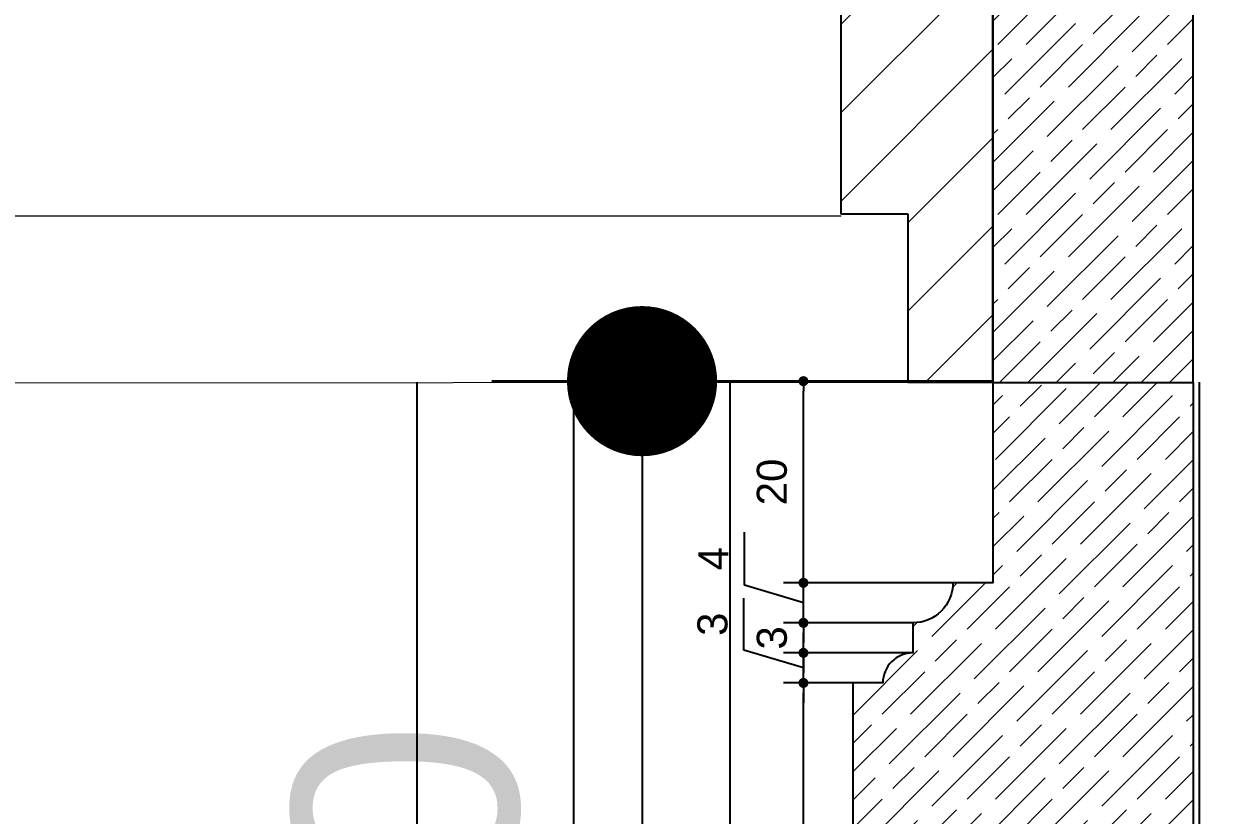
# Model space of a CAD drawing. Header units: inches. Extents: x 274057 to 444617, y 485849 to 635630.
# Drawn here: x 373179.5 to 373298.8, y 519256.3 to 519335.3 of the extents above; entities that cross this region are included whole.
import ezdxf

# ---------------------------------------------------------------- set-up
doc = ezdxf.new("R2010")
doc.units = ezdxf.units.IN
doc.header["$MEASUREMENT"] = 0
doc.linetypes.add('HIDDEN', pattern=[0.375, 0.25, -0.125])
for name, color, linetype in [('CQ curtains and frames', 252, 'Continuous'), ('CQ Grg Gypsum', 41, 'Continuous'), ('CQ PANEL DIMENSION', 1, 'Continuous'), ('CQ SPOT DETAILS', 40, 'Continuous'), ('CQ Wood Section', 60, 'Continuous')]:
    doc.layers.add(name, color=color, linetype=linetype)
for name, color, linetype, lineweight in [('CQ gypsum 2', 42, 'Continuous', 0), ('CQ Gypsum Hatch', 8, 'Continuous', 20), ('CQ wooh hatch', 8, 'HIDDEN', 18)]:
    doc.layers.add(name, color=color, linetype=linetype, lineweight=lineweight)
doc.styles.get("Standard").update_dxf_attribs({"font": 'arial.ttf'})
doc.dimstyles.new('chester 15', dxfattribs={"dimscale": 0.15, "dimtxt": 150, "dimasz": 100, "dimexe": 100, "dimexo": 0, "dimgap": 80, "dimtad": 1, "dimdec": 0, "dimzin": 0, "dimdsep": 46, "dimtxsty": 'Standard', "dimblk": 'DOT', "dimcen": 100, "dimclrd": 1, "dimclre": 1, "dimclrt": 3, "dimadec": 0, "dimazin": 0, "dimtfac": 1, "dimtdec": 0, "dimtofl": 0, "dimtmove": 0, "dimatfit": 3, "dimfxl": 1, "dimtolj": 1, "dimtzin": 0, "dimlwd": -1, "dimarcsym": 0})
doc.dimstyles.new('CQ 2', dxfattribs={"dimscale": 0.02, "dimtxt": 150, "dimasz": 50, "dimexe": 100, "dimexo": 0, "dimgap": 80, "dimtad": 1, "dimdec": 0, "dimzin": 0, "dimdsep": 46, "dimtxsty": 'Standard', "dimblk": 'DOT', "dimcen": 100, "dimclrd": 1, "dimclre": 1, "dimclrt": 3, "dimadec": 0, "dimazin": 0, "dimtfac": 1, "dimtdec": 0, "dimtofl": 0, "dimtmove": 0, "dimatfit": 3, "dimfxl": 1, "dimtolj": 1, "dimtzin": 0, "dimlwd": -1, "dimarcsym": 0})

# ---------------------------------------------------------------- blocks, each defined once
blk = doc.blocks.new('tv cabinet section')
at = {"layer": 'CQ wooh hatch'}
h = blk.add_hatch(dxfattribs=at)
h.set_pattern_fill('GOST_WOOD', color=256, angle=45, style=0)
h.set_pattern_definition([(135, (9084.116, 0.0593), (4.242640687, 4.242640687), [10, -2]), (135, (9086.9445, 0.0593), (4.242640687, 4.242640687), [6, -1.5, 3, -1.5]), (135, (9090.48, -0.648), (4.242640687, 4.242640687), [10, -2])])
h.paths.add_polyline_path([(363149.22, 519499.34), (363129.22, 519499.34), (363129.22, 519299.47), (363149.22, 519299.47)])
at = {"layer": 'CQ wooh hatch', "ltscale": 1000}
h = blk.add_hatch(dxfattribs=at)
h.set_pattern_fill('GOST_WOOD', color=256, angle=45, style=0)
h.set_pattern_definition([(135, (-323340.705, -516379.2246), (4.242640687, 4.242640687), [10, -2]), (135, (-323337.8767, -516379.2246), (4.242640687, 4.242640687), [6, -1.5, 3, -1.5]), (135, (-323334.341, -516379.932), (4.242640687, 4.242640687), [10, -2])])
edge = h.paths.add_edge_path()
edge.add_line((363129.22, 519299.47), (363149.22, 519299.47))
edge.add_line((363149.22, 519299.47), (363149.22, 519279.47))
edge.add_line((363149.22, 519279.47), (363153.22, 519279.47))
edge.add_arc((363157.22, 519279.47), 4, 540, 630)
edge.add_line((363157.22, 519275.47), (363157.22, 519272.47))
edge.add_arc((363157.22, 519269.47), 3, 360, 450, ccw=False)
edge.add_line((363160.22, 519269.47), (363163.22, 519269.47))
edge.add_line((363163.22, 519269.47), (363163.22, 519249.39))
edge.add_line((363163.22, 519249.39), (363163.22, 519229.3))
edge.add_line((363163.22, 519229.3), (363160.22, 519229.3))
edge.add_arc((363157.22, 519229.3), 3, 270, 360, ccw=False)
edge.add_line((363157.22, 519226.3), (363157.22, 519223.3))
edge.add_arc((363157.22, 519219.3), 4, 450, 540)
edge.add_line((363153.22, 519219.3), (363149.22, 519219.3))
edge.add_line((363149.22, 519219.3), (363149.22, 519199.3))
edge.add_line((363149.22, 519199.3), (363152.22, 519199.3))
edge.add_arc((363155.22, 519199.3), 3, 540, 630)
edge.add_line((363155.22, 519196.3), (363155.22, 519193.3))
edge.add_arc((363155.22, 519189.3), 4, 270, 450, ccw=False)
edge.add_line((363155.22, 519185.3), (363155.22, 519182.3))
edge.add_arc((363155.22, 519179.3), 3, 450, 540)
edge.add_line((363152.22, 519179.3), (363129.22, 519179.3))
edge.add_line((363129.22, 519179.3), (363129.22, 519299.47))
at = {"layer": 'CQ Wood Section', "ltscale": 1000}
for p, q in [((363149.22, 519299.47, 0.09), (363129.22, 519299.47, 0.09)), ((363129.22, 519299.47, 0.09), (363129.22, 519179.3, 0.09))]:
    blk.add_line(p, q, dxfattribs=at)
at = {"layer": 'CQ Wood Section', "ltscale": 1000, "elevation": 0.09}
blk.add_lwpolyline([(363149.22, 519299.47), (363129.22, 519299.47), (363129.22, 519499.34), (363149.22, 519499.34)], close=True, dxfattribs=at)
blk.add_lwpolyline([(363149.22, 519299.47), (363149.22, 519279.47), (363153.22, 519279.47, 0.414214), (363157.22, 519275.47), (363157.22, 519272.47, -0.414214), (363160.22, 519269.47), (363163.22, 519269.47), (363163.22, 519249.39)], format="xyb", dxfattribs=at)
blk = doc.blocks.new('A$C591968EE')
at = {"layer": 'CQ Gypsum Hatch'}
h = blk.add_hatch(dxfattribs=at)
h.set_pattern_fill('ANSI31', color=256, scale=50, angle=90, style=0)
h.set_pattern_definition([(135, (-374960.8784, -519569.8764), (-4.41941738, -4.41941738), [])])
edge = h.paths.add_edge_path()
edge.add_line((16.43, 182.11), (27.6, 182.11))
edge.add_spline(control_points=[(27.6, 182.11), (27.61, 182.89), (27.66, 184.68), (28.97, 187.09), (31.45, 188.51), (33.5, 190.24), (34.66, 192.59), (34.72, 194.06), (34.74, 194.72)], knot_values=[0, 0, 0, 0, 0.103617, 0.238498, 0.342021, 0.484182, 0.592634, 0.680206, 0.680206, 0.680206, 0.680206], degree=3, periodic=0)
edge.add_line((34.74, 194.72), (38.31, 194.72))
edge.add_line((38.31, 194.72), (38.31, 200))
edge.add_line((38.31, 200), (14.39, 200))
edge.add_line((14.39, 200), (0, 177.03))
edge.add_line((0, 177.03), (0, 0))
edge.add_line((0, 0), (8.46, 0))
edge.add_line((8.46, 0), (8.46, 16.81))
edge.add_line((8.46, 16.81), (15.16, 16.81))
edge.add_line((15.16, 16.81), (15.16, 59.41))
edge.add_line((15.16, 59.41), (26.55, 59.41))
edge.add_line((26.55, 59.41), (26.55, 74.21))
edge.add_line((26.55, 74.21), (11.59, 75.78))
edge.add_line((11.59, 75.78), (11.59, 165.29))
edge.add_line((11.59, 165.29), (16.43, 165.29))
edge.add_line((16.43, 165.29), (16.43, 182.11))
at = {"layer": 'CQ Grg Gypsum'}
for p, q in [((0, 0), (0, 177.03)), ((15.16, 16.81), (15.16, 59.41)), ((8.46, 16.81), (15.16, 16.81)), ((8.46, 0), (8.46, 16.81)), ((0, 0), (8.46, 0))]:
    blk.add_line(p, q, dxfattribs=at)
blk = doc.blocks.new('_Dot')
at = {"color": 0, "linetype": 'ByBlock', "lineweight": -2}
blk.add_line((-0.5, 0), (-1, 0), dxfattribs=at)
at = {"color": 0, "linetype": 'ByBlock', "const_width": 0.5}
blk.add_lwpolyline([(-0.25, 0, 1), (0.25, 0, 1)], format="xyb", close=True, dxfattribs=at)
blk = doc.blocks.new('*D1291')
at = {"layer": 'CQ PANEL DIMENSION', "color": 1, "lineweight": -2, "transparency": 16777216}
for p, q in [((373276.33, 519299.61), (373226.28, 519299.61)), ((373276.33, 519179.3), (373226.28, 519179.3))]:
    blk.add_line(p, q, dxfattribs=at)
at = {"layer": 'CQ PANEL DIMENSION', "color": 1, "transparency": 16777216}
blk.add_line((373241.28, 519284.61), (373241.28, 519194.3), dxfattribs=at)
at = {"layer": 'Defpoints', "color": 0, "transparency": 16777216}
for p in [(373276.33, 519299.61, 0.09), (373241.28, 519179.3), (373276.33, 519179.3, 0.09)]:
    blk.add_point(p, dxfattribs=at)
at = {"layer": 'CQ PANEL DIMENSION', "color": 1, "transparency": 16777216, "xscale": 15, "yscale": 15, "zscale": 15}
for p, rotation in [((373241.28, 519299.61), 90), ((373241.28, 519179.3), 270)]:
    blk.add_blockref('_Dot', p, dxfattribs=dict(at, rotation=rotation))
at = {"layer": 'CQ PANEL DIMENSION', "color": 3, "transparency": 16777216, "insert": (373217.79, 519239.46), "char_height": 22.5, "attachment_point": 5, "rotation": 90}
blk.add_mtext('\\A1;120', dxfattribs=at)
blk = doc.blocks.new('*D1388')
at = {"layer": 'CQ SPOT DETAILS', "color": 1, "lineweight": -2, "transparency": 16777216}
for p, q in [((373262.33, 519269.47), (373255.4, 519269.47)), ((373262.33, 519229.3), (373255.4, 519229.3))]:
    blk.add_line(p, q, dxfattribs=at)
at = {"layer": 'CQ SPOT DETAILS', "color": 1, "transparency": 16777216}
blk.add_line((373257.4, 519230.3), (373257.4, 519268.47), dxfattribs=at)
at = {"layer": 'Defpoints', "color": 0, "transparency": 16777216}
for p in [(373257.4, 519269.47), (373262.33, 519269.47), (373262.33, 519229.3, 0)]:
    blk.add_point(p, dxfattribs=at)
at = {"layer": 'CQ SPOT DETAILS', "color": 1, "transparency": 16777216}
for p, rotation in [((373257.4, 519269.47), 90), ((373257.4, 519229.3), 270)]:
    blk.add_blockref('_Dot', p, dxfattribs=dict(at, rotation=rotation))
at = {"layer": 'CQ SPOT DETAILS', "color": 3, "transparency": 16777216, "insert": (373254.26, 519249.39), "char_height": 3, "attachment_point": 5, "rotation": 90}
blk.add_mtext('\\A1;40', dxfattribs=at)
blk = doc.blocks.new('*D1389')
at = {"layer": 'CQ SPOT DETAILS', "color": 1, "transparency": 16777216}
for p, q in [((373251.46, 519272.75), (373251.46, 519277.92)), ((373257.4, 519273.47), (373257.4, 519274.47)), ((373257.4, 519270.97), (373251.46, 519272.75)), ((373257.4, 519269.47), (373257.4, 519272.47)), ((373257.4, 519268.47), (373257.4, 519267.47))]:
    blk.add_line(p, q, dxfattribs=at)
at = {"layer": 'CQ SPOT DETAILS', "color": 1, "lineweight": -2, "transparency": 16777216}
for p, q in [((373268.33, 519272.47), (373255.4, 519272.47)), ((373262.33, 519269.47), (373255.4, 519269.47))]:
    blk.add_line(p, q, dxfattribs=at)
at = {"layer": 'Defpoints', "color": 0, "transparency": 16777216}
for p in [(373257.4, 519272.47), (373268.33, 519272.47, 0), (373262.33, 519269.47)]:
    blk.add_point(p, dxfattribs=at)
at = {"layer": 'CQ SPOT DETAILS', "color": 1, "transparency": 16777216}
for p, rotation in [((373257.4, 519272.47), 270), ((373257.4, 519269.47), 90)]:
    blk.add_blockref('_Dot', p, dxfattribs=dict(at, rotation=rotation))
at = {"layer": 'CQ SPOT DETAILS', "color": 3, "transparency": 16777216, "insert": (373248.33, 519275.33), "char_height": 3, "attachment_point": 5, "rotation": 90}
blk.add_mtext('\\A1;3', dxfattribs=at)
blk = doc.blocks.new('*D1390')
at = {"layer": 'CQ SPOT DETAILS', "color": 1, "transparency": 16777216}
for p, q in [((373257.4, 519276.47), (373257.4, 519277.47)), ((373257.4, 519271.47), (373257.4, 519270.47))]:
    blk.add_line(p, q, dxfattribs=at)
at = {"layer": 'CQ SPOT DETAILS', "color": 1, "lineweight": -2, "transparency": 16777216}
for p, q in [((373268.33, 519275.47), (373255.4, 519275.47)), ((373268.33, 519272.47), (373255.4, 519272.47))]:
    blk.add_line(p, q, dxfattribs=at)
at = {"layer": 'Defpoints', "color": 0, "transparency": 16777216}
for p in [(373257.4, 519275.47), (373268.33, 519275.47, 0), (373268.33, 519272.47, 0)]:
    blk.add_point(p, dxfattribs=at)
at = {"layer": 'CQ SPOT DETAILS', "color": 1, "transparency": 16777216}
for p, rotation in [((373257.4, 519275.47), 270), ((373257.4, 519272.47), 90)]:
    blk.add_blockref('_Dot', p, dxfattribs=dict(at, rotation=rotation))
at = {"layer": 'CQ SPOT DETAILS', "color": 3, "transparency": 16777216, "insert": (373254.26, 519273.97), "char_height": 3, "attachment_point": 5, "rotation": 90}
blk.add_mtext('\\A1;3', dxfattribs=at)
blk = doc.blocks.new('*D1391')
at = {"layer": 'CQ SPOT DETAILS', "color": 1, "transparency": 16777216}
for p, q in [((373251.5, 519279.24), (373251.5, 519284.52)), ((373257.4, 519280.47), (373257.4, 519281.47)), ((373257.4, 519277.47), (373251.5, 519279.24)), ((373257.4, 519275.47), (373257.4, 519279.47)), ((373257.4, 519274.47), (373257.4, 519273.47))]:
    blk.add_line(p, q, dxfattribs=at)
at = {"layer": 'CQ SPOT DETAILS', "color": 1, "lineweight": -2, "transparency": 16777216}
for p, q in [((373272.33, 519279.47), (373255.4, 519279.47)), ((373268.33, 519275.47), (373255.4, 519275.47))]:
    blk.add_line(p, q, dxfattribs=at)
at = {"layer": 'Defpoints', "color": 0, "transparency": 16777216}
for p in [(373257.4, 519279.47), (373272.33, 519279.47), (373268.33, 519275.47, 0)]:
    blk.add_point(p, dxfattribs=at)
at = {"layer": 'CQ SPOT DETAILS', "color": 1, "transparency": 16777216}
for p, rotation in [((373257.4, 519279.47), 270), ((373257.4, 519275.47), 90)]:
    blk.add_blockref('_Dot', p, dxfattribs=dict(at, rotation=rotation))
at = {"layer": 'CQ SPOT DETAILS', "color": 3, "transparency": 16777216, "insert": (373248.4, 519281.88), "char_height": 3, "attachment_point": 5, "rotation": 90}
blk.add_mtext('\\A1;4', dxfattribs=at)
blk = doc.blocks.new('*D1392')
at = {"layer": 'CQ SPOT DETAILS', "color": 1, "lineweight": -2, "transparency": 16777216}
for p, q in [((373276.33, 519299.61), (373255.4, 519299.61)), ((373272.33, 519279.47), (373255.4, 519279.47))]:
    blk.add_line(p, q, dxfattribs=at)
at = {"layer": 'CQ SPOT DETAILS', "color": 1, "transparency": 16777216}
blk.add_line((373257.4, 519280.47), (373257.4, 519298.61), dxfattribs=at)
at = {"layer": 'Defpoints', "color": 0, "transparency": 16777216}
for p in [(373257.4, 519299.61), (373276.33, 519299.61, -0.09), (373272.33, 519279.47)]:
    blk.add_point(p, dxfattribs=at)
at = {"layer": 'CQ SPOT DETAILS', "color": 1, "transparency": 16777216}
for p, rotation in [((373257.4, 519299.61), 90), ((373257.4, 519279.47), 270)]:
    blk.add_blockref('_Dot', p, dxfattribs=dict(at, rotation=rotation))
at = {"layer": 'CQ SPOT DETAILS', "color": 3, "transparency": 16777216, "insert": (373254.26, 519289.54), "char_height": 3, "attachment_point": 5, "rotation": 90}
blk.add_mtext('\\A1;20', dxfattribs=at)

msp = doc.modelspace()

# ---------------------------------------------------------------- hatches: boundary and pattern name
at = {"layer": 'CQ curtains and frames', "linetype": 'ByBlock', "ltscale": 200}
h = msp.add_hatch(dxfattribs=at)
h.set_pattern_fill('PLASTI,_O', color=256, scale=500, angle=90)
h.set_pattern_definition([(90, (0, 0), (-125, 8e-15), []), (90, (-15.62, 1e-15), (-125, 8e-15), []), (90, (-31.25, 2e-15), (-125, 8e-15), []), (90, (-78.12, 5e-15), (-125, 8e-15), [])])
edge = h.paths.add_edge_path()
edge.add_line((373323.36, 519299.52), (367669.31, 519299.29))
edge.add_line((367669.31, 519299.29), (367669.31, 517599.29))
edge.add_line((367669.31, 517599.29), (369386.28, 517599.28))
edge.add_line((369386.28, 517599.28), (369386.28, 518899.28))
edge.add_line((369386.28, 518899.28), (369366.28, 518899.28))
edge.add_line((369366.28, 518899.28), (369356.28, 519036.78))
edge.add_line((369356.28, 519036.78), (369344.78, 519036.78))
edge.add_line((369344.78, 519036.78), (369344.78, 519054.03))
edge.add_line((369344.78, 519054.03), (369333.28, 519054.03))
edge.add_arc((369295.71, 519066.31), 39.52, 341.9049, 445.5472)
edge.add_line((369298.78, 519105.71), (369298.78, 519122.96))
edge.add_line((369298.78, 519122.96), (371733.78, 519122.96))
edge.add_line((371733.78, 519122.96), (371733.78, 519105.71))
edge.add_arc((371734.73, 519069.92), 35.81, 91.5213, 206.3371)
edge.add_line((371702.64, 519054.03), (371687.78, 519054.03))
edge.add_line((371687.78, 519054.03), (371687.78, 519036.78))
edge.add_line((371687.78, 519036.78), (371676.28, 519036.78))
edge.add_line((371676.28, 519036.78), (371676.28, 518979.28))
edge.add_line((371676.28, 518979.28), (371666.28, 518979.28))
edge.add_line((371666.28, 518979.28), (371666.28, 518899.28))
edge.add_line((371666.28, 518899.28), (371644.17, 518899.28))
edge.add_line((371644.17, 518899.28), (371646.28, 517599.28))
edge.add_line((371646.28, 517599.28), (373323.36, 517599.52))
edge.add_line((373323.36, 517599.52), (373323.36, 519299.52))
h.paths.add_polyline_path([(371872.33, 519029.28), (372732.33, 519029.28), (372732.33, 517669.28), (371872.33, 517669.28)], flags=16)
h.paths.add_polyline_path([(369120.33, 517669.28), (368260.33, 517669.28), (368260.33, 519029.28), (369120.33, 519029.28)], flags=16)

# ---------------------------------------------------------------- linework, layer by layer
at = {"layer": 'CQ gypsum 2', "lineweight": 0}
for p, q in [((373261.17, 519316.09, 0), (373063.99, 519316.09, 0)), ((373267.87, 519299.47, 0), (373063.99, 519299.34, 0))]:
    msp.add_line(p, q, dxfattribs=at)

# ---------------------------------------------------------------- block references
at = {"layer": 'CQ Grg Gypsum', "xscale": -1}
msp.add_blockref('A$C591968EE', (373276.33, 519299.47, 0), dxfattribs=at)
at = {"layer": 'CQ Wood Section', "xscale": -1}
msp.add_blockref('tv cabinet section', (736425.55, 0, -0.09), dxfattribs=at)

# ---------------------------------------------------------------- dimensions: what is measured, and where the dimension line sits
at = {"layer": 'CQ PANEL DIMENSION'}
dim = msp.add_linear_dim(base=(373241.28, 519179.3, -0.09), p1=(373276.33, 519299.61, 0), p2=(373276.33, 519179.3, 0), angle=90, dimstyle='chester 15', dxfattribs=at)
dim.commit()
dim.dimension.update_dxf_attribs({"geometry": '*D1291', "text_midpoint": (373241.28, 519239.46, -0.09), "dimtype": 160})
at = {"layer": 'CQ SPOT DETAILS'}
for base, p1, p2, picture, middle in [((373257.4, 519299.61), (373272.33, 519279.47), (373276.33, 519299.61, -0.09), '*D1392', (373254.26, 519289.54)), ((373257.4, 519279.47), (373268.33, 519275.47, 0), (373272.33, 519279.47), '*D1391', (373248.4, 519280.84)), ((373257.4, 519272.47, 0), (373262.33, 519269.47, 0), (373268.33, 519272.47, 0), '*D1389', (373248.33, 519274.35, 0)), ((373257.4, 519269.47), (373262.33, 519229.3, 0), (373262.33, 519269.47), '*D1388', (373254.26, 519249.39))]:
    dim = msp.add_linear_dim(base=base, p1=p1, p2=p2, angle=90, dimstyle='CQ 2', override={"dimtmove": 1}, dxfattribs=at)
    dim.commit()
    dim.dimension.update_dxf_attribs({"geometry": picture, "text_midpoint": middle})
dim = msp.add_linear_dim(base=(373257.4, 519275.47), p1=(373268.33, 519272.47, 0), p2=(373268.33, 519275.47, 0), angle=90, dimstyle='CQ 2', override={"dimtmove": 1}, dxfattribs=at)
dim.commit()
dim.dimension.update_dxf_attribs({"geometry": '*D1390', "text_midpoint": (373257.4, 519273.97), "dimtype": 160})

doc.saveas('drawing.dxf')
